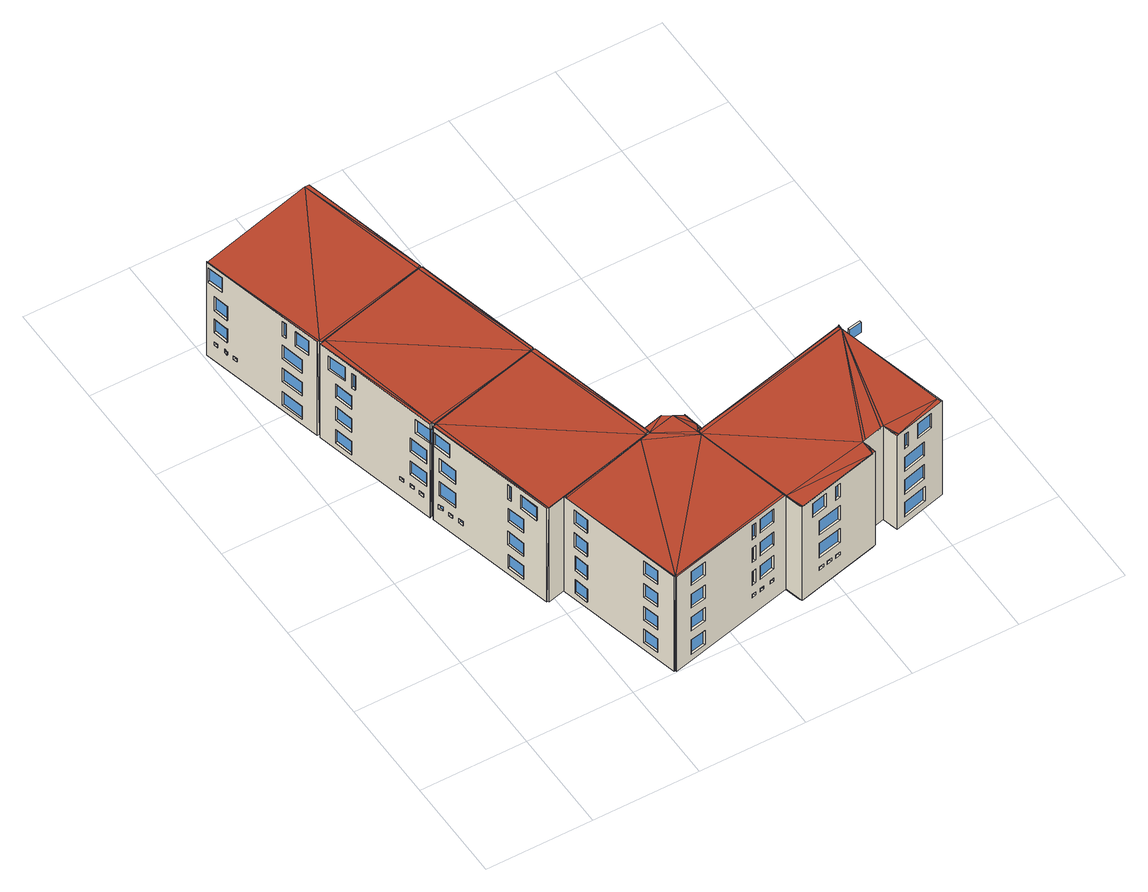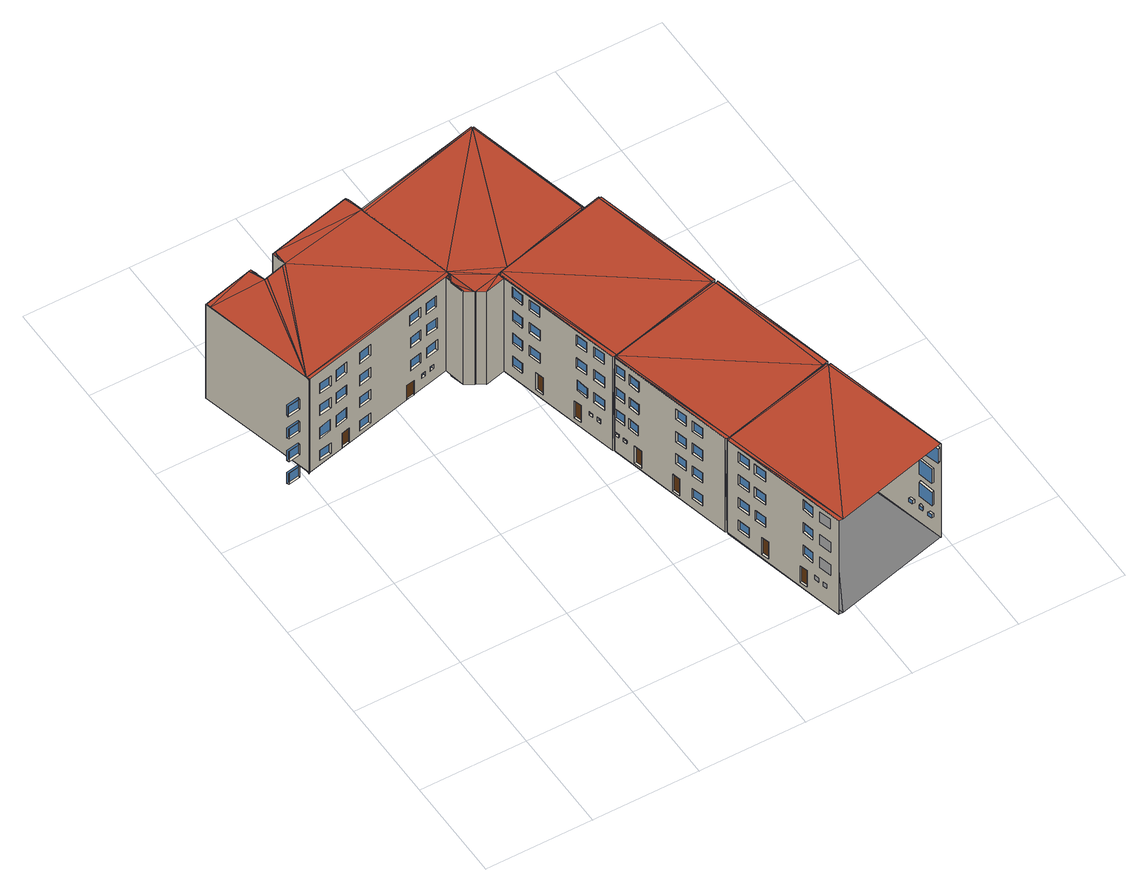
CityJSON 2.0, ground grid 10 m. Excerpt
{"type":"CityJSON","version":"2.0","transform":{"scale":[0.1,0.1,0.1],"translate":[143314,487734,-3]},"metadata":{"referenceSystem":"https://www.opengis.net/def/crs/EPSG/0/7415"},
"CityObjects":{
"building1":{"type":"Building","geometry":[{"type":"MultiSurface","lod":"2.2","boundaries":[[[0,1,2]],[[3,0,2]],[[4,5,6,7]],[[8,9,0]],[[8,0,3]],[[10,11,5,4]],[[7,6,12,13]],[[14,15,16,17]],[[18,19,20,21]],[[22,23,24,25]],[[13,12,11,10]],[[26,27,15,14]],[[17,16,28,29]],[[30,31,19,18]],[[21,20,32,33]],[[25,24,34,35]],[[36,37,23,22]],[[38,3,2]],[[39,1,0]],[[11,12,6,5]],[[40,41,42,43]],[[44,45,41,40]],[[43,42,46,47]],[[29,28,27,26]],[[33,32,31,30]],[[35,34,37,36]],[[47,46,45,44]],[[39,38,2,1],[48,49,50,51],[52,53,54,55],[56,57,58,59],[26,29,17,14],[36,35,25,22],[30,33,21,18],[10,13,7,4],[60,61,62,63],[64,65,66,67],[68,69,70,71],[44,47,43,40]],[[27,28,16,15]],[[31,32,20,19]],[[37,34,24,23]],[[45,46,42,41]],[[71,72,73,70]],[[68,74,72,71]],[[70,73,75,69]],[[76,3,38]],[[0,77,39]],[[69,75,74,68]],[[55,78,79,54]],[[59,80,81,58]],[[67,82,83,66]],[[64,84,82,67]],[[66,83,85,65]],[[51,86,87,50]],[[65,85,84,64]],[[54,79,88,53]],[[52,89,78,55]],[[56,90,80,59]],[[58,81,91,57]],[[74,75,73,72]],[[63,92,93,62]],[[48,94,86,51]],[[50,87,95,49]],[[60,96,92,63]],[[62,93,97,61]],[[98,99,100]],[[53,88,89,52]],[[57,91,90,56]],[[61,97,96,60]],[[101,102,103,104]],[[84,85,83,82]],[[49,95,94,48]],[[38,39,77]],[[105,106,107,108]],[[109,110,111,112]],[[89,88,79,78]],[[90,91,81,80]],[[113,114,102,101]],[[104,103,115,116]],[[117,118,119,120]],[[121,98,100]],[[122,123,118,117]],[[120,119,124,125]],[[94,95,87,86]],[[125,124,123,122]],[[96,97,93,92]],[[126,127,106,105]],[[108,107,128,129]],[[130,131,110,109]],[[112,111,132,133]],[[116,115,114,113]],[[134,135,136,137]],[[138,139,135,134]],[[137,136,140,141]],[[38,77,76]],[[129,128,127,126]],[[141,140,139,138]],[[133,132,131,130]],[[142,98,121]],[[114,115,103,102]],[[143,142,121]],[[123,124,119,118]],[[144,145,146,147]],[[148,149,145,144]],[[147,146,150,151]],[[127,128,107,106]],[[131,132,111,110]],[[151,150,149,148]],[[152,121,100]],[[153,99,98]],[[139,140,136,135]],[[153,152,100,99],[154,155,156,157],[158,159,160,161],[162,163,164,165],[166,167,168,169],[126,129,108,105],[130,133,112,109],[113,116,104,101],[170,171,172,173],[148,151,147,144],[138,141,137,134],[122,125,120,117]],[[76,77,174]],[[76,174,175]],[[149,150,146,145]],[[176,177,178]],[[179,176,178]],[[173,180,181,172]],[[170,182,180,173]],[[172,181,183,171]],[[165,184,185,164]],[[161,186,187,160]],[[169,188,189,168]],[[171,183,182,170]],[[190,176,179]],[[157,191,192,156]],[[162,193,184,165]],[[164,185,194,163]],[[158,195,186,161]],[[160,187,196,159]],[[166,197,188,169]],[[168,189,198,167]],[[190,199,176]],[[182,183,181,180]],[[154,200,191,157]],[[156,192,201,155]],[[163,194,193,162]],[[159,196,195,158]],[[167,198,197,166]],[[202,203,204,205]],[[206,207,208,209]],[[210,211,212,213]],[[214,215,216,217]],[[218,121,152]],[[98,219,153]],[[155,201,200,154]],[[220,221,222]],[[193,194,185,184]],[[195,196,187,186]],[[197,198,189,188]],[[223,224,203,202]],[[205,204,225,226]],[[227,228,207,206]],[[209,208,229,230]],[[231,232,211,210]],[[213,212,233,234]],[[235,236,215,214]],[[217,216,237,238]],[[239,179,178]],[[240,177,176]],[[200,201,192,191]],[[226,225,224,223]],[[230,229,228,227]],[[234,233,232,231]],[[238,237,236,235]],[[220,241,221]],[[242,243,244,245]],[[246,247,178,177],[248,249,250,251],[252,253,254,255],[256,257,258,259],[260,261,262,263],[231,234,213,210],[235,238,217,214],[223,226,205,202],[227,230,209,206]],[[224,225,204,203]],[[228,229,208,207]],[[232,233,212,211]],[[236,237,216,215]],[[264,265,266,267]],[[268,269,270,271]],[[272,273,274,275]],[[276,277,243,242]],[[245,244,278,279]],[[280,241,220]],[[281,280,220]],[[279,278,277,276]],[[267,266,282,283]],[[284,285,265,264]],[[286,287,269,268]],[[271,270,288,289]],[[290,291,273,272]],[[275,274,292,293]],[[153,152,218,219]],[[220,222,294]],[[221,241,295]],[[296,297,298,299]],[[277,278,244,243]],[[300,301,297,296]],[[299,298,302,303]],[[283,282,285,284]],[[289,288,287,286]],[[293,292,291,290]],[[303,302,301,300]],[[304,305,222,221],[306,307,308,309],[310,311,312,313],[314,315,316,317],[276,279,245,242],[318,319,320,321],[322,323,324,325],[326,327,328,329],[286,289,271,268],[290,293,275,272],[284,283,267,264],[300,303,299,296]],[[285,282,266,265]],[[287,288,270,269]],[[291,292,274,273]],[[301,302,298,297]],[[259,330,331,258]],[[263,332,333,262]],[[255,334,335,254]],[[251,336,337,250]],[[256,338,330,259]],[[258,331,339,257]],[[260,340,332,263]],[[262,333,341,261]],[[252,342,334,255]],[[254,335,343,253]],[[248,344,336,251]],[[250,337,345,249]],[[218,219,346]],[[257,339,338,256]],[[261,341,340,260]],[[253,343,342,252]],[[249,345,344,248]],[[219,347,346]],[[329,348,349,328]],[[338,339,331,330]],[[340,341,333,332]],[[342,343,335,334]],[[344,345,337,336]],[[326,350,348,329]],[[328,349,351,327]],[[327,351,350,326]],[[247,352,239]],[[353,240,354]],[[325,355,356,324]],[[313,357,358,312]],[[317,359,360,316]],[[322,361,355,325]],[[324,356,362,323]],[[323,362,361,322]],[[309,363,364,308]],[[310,365,357,313]],[[312,358,366,311]],[[314,367,359,317]],[[316,360,368,315]],[[350,351,349,348]],[[321,369,370,320]],[[318,371,369,321]],[[320,370,372,319]],[[306,373,363,309]],[[308,364,374,307]],[[319,372,371,318]],[[311,366,365,310]],[[315,368,367,314]],[[361,362,356,355]],[[365,366,358,357]],[[367,368,360,359]],[[371,372,370,369]],[[373,374,364,363]],[[375,376,377,378]],[[379,380,381,382]],[[383,384,385,386]],[[387,388,389,390]],[[378,377,391,392]],[[382,381,393,394]],[[395,396,376,375]],[[397,398,380,379]],[[377,376,396,391]],[[381,380,398,393]],[[386,385,399,400]],[[401,402,384,383]],[[390,389,403,404]],[[405,406,388,387]],[[385,384,402,399]],[[389,388,406,403]],[[3,407,8]],[[9,408,0]],[[0,408,77]],[[76,407,3]],[[392,391,396,395]],[[394,393,398,397]],[[400,399,402,401]],[[404,403,406,405]],[[179,239,409]],[[240,176,410]],[[121,411,143]],[[142,412,98]],[[413,76,175]],[[77,414,174]],[[239,352,409]],[[354,240,410]],[[218,411,121]],[[98,412,219]],[[415,281,220]],[[416,241,280]],[[417,190,179]],[[199,418,176]],[[346,415,218]],[[347,219,416]],[[419,220,294]],[[241,420,295]],[[9,8,421,422]],[[142,143,423,424]],[[174,175,423,424]],[[353,247,421,422]],[[280,281,425,426]],[[347,346,425,426]],[[199,190,417,427],[386,383,401,400],[390,387,405,404],[378,375,395,392],[382,379,397,394],[428,429,430,431],[432,433,434,435],[436,437,438,439],[440,441,442,443],[444,445,446,447],[448,449,450,451],[452,453,454,455],[456,457,458,459],[460,461,462,463]],[[413,407,76]],[[77,408,414]],[[464,179,409]],[[176,465,410]],[[218,415,411]],[[219,412,416]],[[415,220,419]],[[241,416,420]],[[179,466,417]],[[176,418,467]],[[464,466,179]],[[176,467,465]],[[445,468,469,444]],[[449,470,471,448]],[[453,472,473,452]],[[441,474,475,440]],[[452,473,476,455]],[[454,477,472,453]],[[473,472,477,476]],[[444,469,478,447]],[[446,479,468,445]],[[448,471,480,451]],[[450,481,470,449]],[[469,468,479,478]],[[471,470,481,480]],[[440,475,482,443]],[[442,483,474,441]],[[475,474,483,482]],[[455,476,477,454]],[[447,478,479,446]],[[451,480,481,450]],[[443,482,483,442]],[[437,484,485,436]],[[457,486,487,456]],[[433,488,489,432]],[[429,490,491,428]],[[458,492,486,457]],[[456,487,493,459]],[[487,486,492,493]],[[459,493,492,458]],[[494,495,496,497]],[[407,498,421]],[[408,422,499]],[[500,501,502,503]],[[504,505,506,507]],[[508,509,510,511]],[[436,485,512,439]],[[438,513,484,437]],[[485,484,513,512]],[[432,489,514,435]],[[434,515,488,433]],[[489,488,515,514]],[[428,491,516,431]],[[430,517,490,429]],[[491,490,517,516]],[[518,494,495,519]],[[520,500,501,521]],[[522,504,505,523]],[[524,508,509,525]],[[526,497,494,518]],[[519,495,496,527]],[[521,501,502,528]],[[523,505,506,529]],[[525,509,510,530]],[[531,503,500,520]],[[532,507,504,522]],[[533,511,508,524]],[[534,535,536,537]],[[538,539,540,541]],[[542,543,544,545]],[[413,498,407]],[[408,499,414]],[[546,547,421,548]],[[549,550,551,552]],[[527,496,497,526]],[[528,502,503,531]],[[529,506,507,532]],[[530,510,511,533]],[[553,534,535,554]],[[555,538,539,556]],[[557,542,543,558]],[[554,535,536,559]],[[560,537,534,553]],[[561,541,538,555]],[[556,539,540,562]],[[563,545,542,557]],[[558,543,544,564]],[[565,549,550,566]],[[567,552,549,565]],[[566,550,551,568]],[[559,536,537,560]],[[562,540,541,561]],[[564,544,545,563]],[[568,551,552,567]],[[569,570,571,572]],[[461,573,574,460]],[[575,576,577,578]],[[579,580,581,582]],[[583,584,585,586]],[[422,421,587,588],[518,519,527,526],[553,554,559,560],[520,521,528,531],[555,556,562,561],[522,523,529,532],[557,558,564,563],[524,525,530,533],[589,590,591,592],[593,594,595,596],[597,598,599,600],[601,602,603,604],[605,606,607,608],[609,610,611,612],[613,614,615,616],[617,618,619,620],[565,566,568,567],[621,622,623,624]],[[587,498,413]],[[414,499,588]],[[621,569,570,622]],[[625,626,627,628]],[[605,575,576,606]],[[597,579,580,598]],[[589,583,584,590]],[[624,572,569,621]],[[622,570,571,623]],[[623,571,572,624]],[[608,578,575,605]],[[606,576,577,607]],[[600,582,579,597]],[[598,580,581,599]],[[629,630,631,632]],[[590,584,585,591]],[[592,586,583,589]],[[633,634,635,636]],[[637,638,639,640]],[[641,642,643,644]],[[607,577,578,608]],[[599,581,582,600]],[[591,585,586,592]],[[645,646,647,648]],[[613,625,626,614]],[[616,628,625,613]],[[614,626,627,615]],[[649,650,651,652]],[[653,654,655,656]],[[657,658,659,660]],[[615,627,628,616]],[[601,629,630,602]],[[593,633,634,594]],[[609,637,638,610]],[[661,662,663,664]],[[617,641,642,618]],[[602,630,631,603]],[[604,632,629,601]],[[594,634,635,595]],[[610,638,639,611]],[[596,636,633,593]],[[612,640,637,609]],[[618,642,643,619]],[[620,644,641,617]],[[460,574,665,463]],[[462,666,573,461]],[[421,464,409]],[[465,548,410]],[[574,573,666,665]],[[619,643,644,620]],[[667,649,650,668]],[[669,653,654,670]],[[671,657,658,672]],[[673,645,646,674]],[[603,631,632,604]],[[595,635,636,596]],[[611,639,640,612]],[[675,648,645,673]],[[674,646,647,676]],[[588,424,414]],[[587,413,423]],[[677,678,679,680]],[[681,682,683,684]],[[685,686,687,688]],[[676,647,648,675]],[[689,652,649,667]],[[668,650,651,690]],[[691,656,653,669]],[[670,654,655,692]],[[693,660,657,671]],[[672,658,659,694]],[[411,695,423]],[[412,424,696]],[[697,698,699,700]],[[701,661,662,702]],[[690,651,652,689]],[[692,655,656,691]],[[694,659,660,693]],[[703,664,661,701]],[[702,662,663,704]],[[704,663,664,703]],[[705,677,678,706]],[[707,681,682,708]],[[709,685,686,710]],[[706,678,679,711]],[[712,680,677,705]],[[713,684,681,707]],[[708,682,683,714]],[[715,688,685,709]],[[710,686,687,716]],[[423,424,587]],[[717,697,698,718]],[[424,588,587]],[[719,700,697,717]],[[718,698,699,720]],[[411,415,695]],[[412,696,416]],[[711,679,680,712]],[[714,683,684,713]],[[716,687,688,715]],[[439,512,513,438]],[[720,699,700,719]],[[721,421,547]],[[546,548,722]],[[435,514,515,434]],[[431,516,517,430]],[[463,665,666,462]],[[723,724,725,726]],[[727,728,729,730]],[[731,732,733,734]],[[735,736,737,738]],[[739,723,724,740]],[[741,727,728,742]],[[743,731,732,744]],[[745,735,736,746]],[[747,726,723,739]],[[740,724,725,748]],[[748,725,726,747]],[[742,728,729,749]],[[744,732,733,750]],[[751,730,727,741]],[[752,734,731,743]],[[753,738,735,745]],[[746,736,737,754]],[[755,756,757,758]],[[759,760,761,762]],[[763,764,765,766]],[[767,768,769,770]],[[424,423,771,772],[667,668,690,689],[707,708,714,713],[669,670,692,691],[709,710,716,715],[671,672,694,693],[705,706,711,712],[773,774,775,776],[777,778,779,780],[745,746,754,753],[741,742,749,751],[781,782,783,784],[743,744,750,752],[785,786,787,788],[673,674,676,675],[701,702,704,703],[717,718,720,719],[739,740,748,747]],[[749,729,730,751]],[[750,733,734,752]],[[754,737,738,753]],[[695,415,771]],[[416,696,772]],[[773,755,756,774]],[[777,759,760,778]],[[785,763,764,786]],[[781,767,768,782]],[[774,756,757,775]],[[778,760,761,779]],[[786,764,765,787]],[[776,758,755,773]],[[780,762,759,777]],[[788,766,763,785]],[[784,770,767,781]],[[782,768,769,783]],[[546,547,721,722]],[[775,757,758,776]],[[779,761,762,780]],[[787,765,766,788]],[[783,769,770,784]],[[789,790,791,792]],[[793,794,795,796]],[[797,798,799,800]],[[801,802,803,804]],[[425,415,805]],[[426,806,416]],[[772,426,416]],[[771,415,425]],[[807,789,790,808]],[[809,793,794,810]],[[811,797,798,812]],[[813,801,802,814]],[[815,792,789,807]],[[808,790,791,816]],[[817,796,793,809]],[[810,794,795,818]],[[819,800,797,811]],[[812,798,799,820]],[[821,804,801,813]],[[814,802,803,822]],[[823,824,825,826]],[[827,828,829,830]],[[831,832,833,834]],[[425,426,772]],[[805,415,419]],[[420,416,806]],[[816,791,792,815]],[[818,795,796,817]],[[820,799,800,819]],[[822,803,804,821]],[[425,772,771]],[[835,836,837,838]],[[839,823,824,840]],[[841,827,828,842]],[[843,831,832,844]],[[845,826,823,839]],[[840,824,825,846]],[[847,830,827,841]],[[842,828,829,848]],[[849,834,831,843]],[[844,832,833,850]],[[851,835,836,852]],[[853,838,835,851]],[[852,836,837,854]],[[846,825,826,845]],[[848,829,830,847]],[[850,833,834,849]],[[854,837,838,853]],[[421,721,855]],[[722,548,856]],[[857,858,859,860]],[[861,862,863,864]],[[865,866,867,868]],[[869,870,871,872]],[[426,425,873,874],[809,810,818,817],[839,840,846,845],[811,812,820,819],[841,842,848,847],[807,808,816,815],[843,844,850,849],[813,814,822,821],[875,876,877,878],[879,880,881,882],[883,884,885,886],[887,888,889,890],[891,892,893,894],[895,896,897,898],[899,900,901,902],[903,904,905,906],[851,852,854,853],[907,908,909,910]],[[907,857,858,908]],[[873,805,419]],[[806,874,420]],[[883,861,862,884]],[[891,865,866,892]],[[875,869,870,876]],[[910,860,857,907]],[[908,858,859,909]],[[909,859,860,910]],[[886,864,861,883]],[[884,862,863,885]],[[894,868,865,891]],[[892,866,867,893]],[[878,872,869,875]],[[876,870,871,877]],[[421,911,464]],[[912,548,465]],[[421,855,913]],[[856,548,914]],[[421,913,911]],[[914,548,912]],[[915,916,917]],[[918,919,920]],[[417,915,917]],[[918,418,919]],[[722,721,855,856]],[[912,911,916,920]],[[912,911,417,418]],[[855,856,913]],[[921,911,922]],[[923,912,924]],[[856,914,913]],[[925,926,911]],[[927,928,912]],[[911,913,929]],[[930,914,912]],[[912,911,931,932]],[[925,911,929]],[[928,930,912]],[[932,928,927]],[[926,925,931]],[[914,913,933,934]],[[929,913,933]],[[930,934,914]],[[935,933,931,932]],[[936,937,938,939]],[[940,941,942,943]],[[944,945,946,947]],[[939,938,948,949]],[[950,951,937,936]],[[938,937,951,948]],[[952,953,954,955]],[[956,957,958,959]],[[960,961,962,963]],[[964,965,966,967]],[[947,946,968,969]],[[970,971,945,944]],[[946,945,971,968]],[[969,968,971,970]],[[972,973,974,975]],[[976,977,957,958]],[[959,958,976,978]],[[979,977,957,956]],[[980,981,973,974]],[[975,974,980,982]],[[983,981,973,972]],[[984,985,961,962]],[[963,962,984,986]],[[987,985,961,960]],[[988,915,417]],[[989,418,918]],[[990,991,965,966]],[[967,966,990,992]],[[993,991,965,964]],[[949,948,951,950]],[[982,980,981,983]],[[994,995,996,997]],[[998,417,921]],[[924,418,999]],[[997,996,1000,1001]],[[1002,1003,995,994]],[[996,995,1003,1000]],[[943,942,1004,1005]],[[1006,1007,941,940]],[[942,941,1007,1004]],[[955,954,1008,1009]],[[1010,1011,953,952]],[[954,953,1011,1008]],[[978,976,977,979]],[[986,984,985,987]],[[1001,1000,1003,1002]],[[992,990,991,993]],[[1012,1013,1014,1015]],[[1016,1017,1013,1014]],[[1015,1014,1016,1018]],[[1019,1017,1013,1012]],[[1018,1016,1017,1019]],[[1020,1021,1022,1023]],[[1024,1025,1026,1027]],[[1028,1029,1030,1031]],[[1032,1033,1034,1035]],[[1036,1037,1038,1039]],[[1023,1022,1040,1041]],[[1042,1043,1021,1020]],[[1022,1021,1043,1040]],[[1027,1026,1044,1045]],[[1046,1047,1025,1024]],[[1026,1025,1047,1044]],[[920,916,1048,1049],[939,936,950,949],[1027,1024,1046,1045],[943,940,1006,1005],[955,952,1010,1009],[947,944,970,969],[997,994,1002,1001],[1023,1020,1042,1041]],[[1041,1040,1043,1042]],[[1005,1004,1007,1006]],[[1009,1008,1011,1010]],[[1045,1044,1047,1046]],[[1050,1051,1029,1030]],[[1052,1053,1033,1034]],[[1031,1030,1050,1054]],[[1055,1051,1029,1028]],[[1035,1034,1052,1056]],[[1057,1053,1033,1032]],[[1058,1059,1037,1038]],[[1039,1038,1058,1060]],[[1061,1059,1037,1036]],[[1062,1063,1064,1065]],[[1066,1067,1063,1064]],[[1065,1064,1066,1068]],[[1069,1067,1063,1062]],[[1054,1050,1051,1055]],[[1056,1052,1053,1057]],[[1060,1058,1059,1061]],[[1068,1066,1067,1069]],[[998,988,417]],[[989,999,418]],[[1070,921,922]],[[1071,923,924]],[[1048,988,1072]],[[1049,1073,989]],[[1074,1072,988]],[[1073,1075,989]],[[1074,988,998]],[[989,1075,999]],[[999,998,1048,1049]],[[1070,998,921]],[[1071,924,999]],[[1076,1077,911,912],[1078,1079,1080,1081],[1082,1083,1084,1085],[1086,1087,1088,1089],[1090,1091,1092,1093],[1094,1095,1096,1097],[1098,1099,1100,1101],[1102,1103,1104,1105],[1106,1107,1108,1109],[1110,1111,1112,1113],[1114,1115,1116,1117],[1118,1119,1120,1121],[1060,1061,1036,1039],[992,993,964,967],[1054,1055,1028,1031],[986,987,960,963],[978,979,956,959],[1056,1057,1032,1035],[1018,1019,1012,1015],[982,983,972,975],[1068,1069,1062,1065],[1122,1123,1124,1125]],[[1112,1126,1127,1113]],[[1116,1128,1129,1117]],[[1108,1130,1131,1109]],[[1120,1132,1133,1121]],[[999,998,1134,1135]],[[1136,1137,1126,1127]],[[1138,1139,1128,1129]],[[1113,1127,1136,1110]],[[1111,1137,1126,1112]],[[1117,1129,1138,1114]],[[1115,1139,1128,1116]],[[1140,1141,1130,1131]],[[1142,1143,1132,1133]],[[1109,1131,1140,1106]],[[1107,1141,1130,1108]],[[1121,1133,1142,1118]],[[1119,1143,1132,1120]],[[1110,1136,1137,1111]],[[1114,1138,1139,1115]],[[1135,1134,1144,1145]],[[1106,1140,1141,1107]],[[1118,1142,1143,1119]],[[1146,1145,1147]],[[1148,1149,1144]],[[1148,1150,1149]],[[1146,1147,1151]],[[1150,1134,1149]],[[1151,1147,1135]],[[1070,922,1152]],[[1071,1153,923]],[[1070,1154,998]],[[999,1155,1071]],[[1156,1157,1158,1159]],[[1160,1161,1162,1163]],[[1164,1165,1166,1167]],[[1168,1169,1170,1171]],[[1167,1166,1172,1173]],[[1174,1175,1165,1164]],[[1166,1165,1175,1172]],[[1070,1176,1154]],[[1071,1155,1177]],[[1124,1178,1179,1125]],[[1173,1172,1175,1174]],[[1100,1180,1181,1101]],[[1104,1182,1183,1105]],[[1084,1184,1185,1085]],[[1186,1187,1178,1179]],[[1125,1179,1186,1122]],[[1123,1187,1178,1124]],[[1134,1188,1149]],[[1147,1189,1135]],[[1070,1134,1176]],[[1135,1071,1177]],[[1122,1186,1187,1123]],[[1190,1191,1157,1156]],[[1192,1193,1161,1160]],[[1159,1158,1194,1195]],[[1163,1162,1196,1197]],[[1158,1157,1191,1194]],[[1162,1161,1193,1196]],[[1198,1199,1169,1168]],[[1171,1170,1200,1201]],[[1170,1169,1199,1200]],[[1202,1203,1180,1181]],[[1204,1205,1182,1183]],[[1101,1181,1202,1098]],[[1099,1203,1180,1100]],[[1105,1183,1204,1102]],[[1103,1205,1182,1104]],[[1206,1207,1184,1185]],[[1085,1185,1206,1082]],[[1083,1207,1184,1084]],[[1208,1209,1210,1211]],[[1145,1144,1212,1213],[1167,1164,1174,1173],[1211,1208,1214,1215],[1159,1156,1190,1195],[1163,1160,1192,1197],[1171,1168,1198,1201]],[[1098,1202,1203,1099]],[[1102,1204,1205,1103]],[[1082,1206,1207,1083]],[[1195,1194,1191,1190]],[[1197,1196,1193,1192]],[[1201,1200,1199,1198]],[[1214,1216,1209,1208]],[[1211,1210,1217,1215]],[[1210,1209,1216,1217]],[[1092,1218,1219,1093]],[[1088,1220,1221,1089]],[[1096,1222,1223,1097]],[[1080,1224,1225,1081]],[[1188,1226,1149]],[[1147,1227,1189]],[[1070,1188,1134]],[[1189,1071,1135]],[[1228,1229,1218,1219]],[[1093,1219,1228,1090]],[[1091,1229,1218,1092]],[[1215,1217,1216,1214]],[[1230,1231,1220,1221]],[[1232,1233,1222,1223]],[[1089,1221,1230,1086]],[[1087,1231,1220,1088]],[[1097,1223,1232,1094]],[[1095,1233,1222,1096]],[[1234,1235,1224,1225]],[[1081,1225,1234,1078]],[[1079,1235,1224,1080]],[[1090,1228,1229,1091]],[[1086,1230,1231,1087]],[[1094,1232,1233,1095]],[[1078,1234,1235,1079]],[[1188,1212,1226]],[[1076,1077,1212,1213]],[[1152,1077,1070]],[[1071,1076,1153]],[[1236,1077,1237]],[[1076,1238,1239]],[[1077,1076,1239]],[[1077,1239,1237]],[[1240,1241,1242,1243]],[[1244,1245,1246,1247]],[[1248,1249,1250,1251]],[[1252,1253,1254,1255]],[[1256,1257,1241,1242]],[[1258,1259,1245,1246]],[[1260,1261,1249,1250]],[[1243,1242,1256,1262]],[[1247,1246,1258,1263]],[[1251,1250,1260,1264]],[[1265,1257,1241,1240]],[[1266,1259,1245,1244]],[[1267,1261,1249,1248]],[[1268,1269,1253,1254]],[[1255,1254,1268,1270]],[[1271,1269,1253,1252]],[[1262,1256,1257,1265]],[[1263,1258,1259,1266]],[[1264,1260,1261,1267]],[[1270,1268,1269,1271]]],"semantics":{"surfaces":[{"type":"WallSurface","on_footprint_edge":true},{"type":"GroundSurface"},{"type":"RoofSurface"},{"type":"Window"},{"type":"Door"}],"values":[0,0,0,0,0,0,0,0,0,0,0,0,0,0,0,0,0,1,2,3,0,0,0,0,0,0,0,0,3,3,3,3,0,0,0,1,2,0,0,0,0,0,0,0,0,0,0,0,0,3,0,0,0,0,0,0,0,0,0,0,3,0,0,0,0,3,3,0,0,0,0,0,0,3,0,3,0,0,0,0,0,0,0,0,0,0,0,0,0,3,0,3,0,0,0,3,3,0,1,2,3,0,0,0,3,0,0,0,0,0,0,0,0,0,0,0,0,0,0,0,0,0,0,3,0,0,0,0,0,0,0,0,0,1,2,0,0,3,3,3,0,0,0,0,0,0,0,0,1,2,3,0,0,0,0,0,0,0,3,3,3,3,0,0,0,0,0,0,0,0,0,0,0,0,0,0,0,1,2,0,3,0,0,0,0,0,0,0,3,3,3,3,0,0,0,0,0,0,0,0,0,0,0,0,0,0,0,0,0,0,0,3,3,3,3,0,0,0,1,2,0,0,0,0,0,0,0,0,0,0,0,3,0,0,0,0,0,0,0,0,3,3,3,3,3,0,0,0,0,0,0,0,0,3,3,0,0,0,0,3,3,1,2,2,1,0,0,0,0,1,2,1,2,1,2,1,2,1,2,1,2,1,2,1,2,1,2,0,0,0,0,0,0,0,1,2,1,2,1,2,1,2,1,2,1,2,0,0,0,0,0,0,3,0,0,0,0,3,3,0,0,3,0,0,0,0,0,0,0,0,0,0,3,0,3,1,2,3,3,3,0,0,3,0,0,3,0,0,3,0,0,0,0,0,0,0,0,0,0,0,0,3,3,3,1,2,0,4,0,0,0,0,0,0,0,0,0,0,0,0,0,0,0,0,0,0,0,0,4,0,3,3,3,0,1,2,0,3,0,0,0,0,0,0,0,0,0,0,3,0,0,3,3,3,0,0,0,3,0,0,0,3,3,3,0,0,0,0,3,0,0,0,0,0,0,0,0,0,0,0,1,2,3,0,0,0,0,0,0,0,0,0,0,2,1,3,3,3,0,0,0,0,0,0,0,1,2,4,0,0,0,0,0,0,0,0,0,0,0,0,0,0,0,0,0,0,0,0,0,1,2,0,0,0,0,0,1,2,0,0,0,4,3,3,3,0,0,0,0,0,0,0,0,0,0,0,0,0,3,3,3,3,0,0,0,0,1,2,0,0,0,0,0,0,0,0,0,0,0,0,0,0,0,0,0,3,3,3,3,1,2,2,1,0,0,0,0,0,0,0,0,0,0,0,0,3,3,3,0,1,2,0,0,0,0,0,4,0,0,0,0,0,0,0,0,0,0,0,0,0,0,0,0,1,2,4,3,3,3,0,0,1,2,0,0,0,0,0,0,0,0,0,0,0,0,1,2,1,2,1,2,1,2,1,2,0,0,0,0,1,2,0,1,2,1,2,0,1,2,2,1,0,1,2,0,0,0,0,0,0,3,0,0,0,0,0,0,3,0,0,3,0,0,3,0,0,3,0,0,1,2,3,0,0,0,0,0,1,2,0,0,3,0,0,3,0,0,3,0,0,0,0,0,3,0,0,0,0,0,0,0,0,0,0,3,0,0,3,0,0,0,0,0,3,3,0,0,0,0,3,0,0,0,4,0,0,0,0,0,0,1,2,1,2,1,2,1,2,1,2,0,1,2,0,0,0,0,0,0,3,3,0,0,0,0,3,3,0,0,0,0,0,0,0,0,0,2,1,1,2,1,2,1,2,1,2,0,0,0,0,0,0,3,1,2,0,0,0,0,0,4,0,0,1,2,1,2,0,0,0,0,0,3,3,0,0,3,3,3,0,0,0,0,3,0,0,0,0,0,0,0,0,0,0,0,0,3,0,0,0,0,1,2,1,2,3,0,0,0,3,3,0,0,0,0,3,0,0,0,0,0,0,1,0,1,2,1,2,0,0,0,0,0,0,3,3,3,0,0,0,0,0,0,3,0,0,0,0,0,0]}}]}
},
"vertices":[
[95,119,116],[93,119,116],[93,119,5],[95,119,5],[90,129,110],[92,130,110],[92,130,94],[90,129,94],[95,118,5],[95,118,116],[86,147,110],[88,148,110],[88,148,94],[86,147,94],[87,144,28],[89,144,28],[89,144,12],[87,144,12],[87,144,83],[89,144,83],[89,144,67],[87,144,67],[87,144,55],[89,144,55],[89,144,39],[87,144,39],[83,161,28],[85,162,28],[85,162,12],[83,161,12],[83,161,83],[85,162,83],[85,162,67],[83,161,67],[85,162,39],[83,162,39],[83,162,55],[85,162,55],[63,242,5],[63,242,116],[84,158,110],[86,158,110],[86,158,93],[84,158,93],[83,162,110],[85,162,110],[85,162,93],[83,162,93],[63,242,109],[63,242,93],[67,224,93],[67,224,109],[65,236,82],[65,236,66],[69,218,66],[69,218,82],[65,236,55],[65,236,38],[69,218,38],[69,218,55],[64,236,28],[64,236,23],[66,232,23],[66,232,28],[67,225,27],[67,225,23],[68,221,23],[68,221,27],[70,215,28],[70,215,23],[71,210,23],[71,210,28],[73,211,28],[73,211,23],[72,215,28],[72,215,23],[66,243,5],[66,243,116],[71,218,82],[71,218,66],[71,218,55],[71,218,38],[70,221,27],[70,221,23],[69,225,27],[69,225,23],[69,225,109],[69,225,93],[67,236,66],[67,236,82],[66,236,55],[66,236,38],[67,232,28],[67,232,23],[65,242,109],[65,242,93],[66,236,28],[66,236,23],[64,246,116],[62,245,116],[62,245,5],[63,243,109],[64,243,109],[64,243,93],[63,243,93],[61,249,55],[63,250,55],[63,250,39],[61,249,39],[61,249,82],[63,250,82],[63,250,66],[61,249,66],[58,261,109],[60,261,109],[60,261,93],[58,261,93],[60,252,28],[62,253,28],[62,253,24],[60,252,24],[64,246,5],[59,257,28],[61,257,28],[61,257,24],[59,257,24],[57,267,55],[59,268,55],[59,268,39],[57,267,39],[57,267,82],[59,268,82],[59,268,66],[57,267,66],[58,263,28],[60,263,28],[60,263,24],[58,263,24],[57,267,28],[59,268,28],[59,268,24],[57,267,24],[65,244,116],[65,244,5],[55,274,28],[57,274,28],[57,274,24],[55,274,24],[54,278,28],[56,278,28],[56,278,24],[54,278,24],[33,365,5],[33,365,116],[35,356,109],[35,356,93],[40,338,93],[40,338,109],[37,348,82],[37,348,66],[41,330,66],[41,330,82],[37,348,55],[37,348,39],[41,330,39],[41,330,55],[37,348,28],[37,348,12],[41,330,12],[41,330,28],[41,330,109],[41,330,92],[42,326,92],[42,326,109],[66,244,116],[66,244,5],[141,2,117],[140,2,117],[140,2,5],[141,2,5],[44,327,109],[44,327,92],[43,331,109],[43,331,92],[43,331,55],[43,331,39],[43,331,82],[43,331,66],[43,331,28],[43,331,12],[142,1,5],[41,339,109],[41,339,93],[39,348,55],[39,348,39],[39,349,82],[39,349,66],[39,349,28],[39,349,12],[142,1,117],[37,356,109],[37,356,93],[136,20,56],[138,20,56],[138,20,40],[136,20,40],[136,20,29],[138,20,29],[138,20,13],[136,20,13],[136,20,110],[138,20,110],[138,20,94],[136,20,94],[136,20,83],[138,20,83],[138,20,67],[136,20,67],[38,366,5],[38,366,116],[34,368,5],[32,368,116],[32,368,5],[132,35,56],[134,35,56],[134,35,40],[132,35,40],[132,35,29],[134,35,29],[134,35,13],[132,35,13],[132,35,110],[134,35,110],[134,35,94],[132,35,94],[132,35,83],[134,35,83],[134,35,67],[132,35,67],[112,120,5],[112,120,116],[34,368,116],[30,377,110],[32,377,110],[32,377,93],[30,377,93],[111,122,117],[111,122,5],[114,111,110],[114,111,94],[117,96,94],[117,96,110],[114,111,83],[114,111,66],[117,96,66],[117,96,83],[114,110,56],[114,110,39],[117,96,39],[117,96,56],[114,110,28],[114,110,12],[117,96,12],[117,96,28],[28,384,82],[30,384,82],[30,384,66],[28,384,66],[28,384,27],[30,384,27],[30,384,11],[28,384,11],[28,384,55],[30,384,55],[30,384,39],[28,384,39],[26,391,110],[28,392,110],[28,392,93],[26,391,93],[35,366,116],[35,366,5],[25,406,66],[23,406,66],[23,406,82],[25,406,82],[23,406,27],[25,406,27],[25,406,11],[23,406,11],[23,406,55],[25,406,55],[25,406,39],[23,406,39],[3,487,5],[3,487,116],[24,402,110],[26,402,110],[26,402,93],[24,402,93],[23,406,110],[25,406,110],[25,406,93],[23,406,93],[3,488,116],[3,488,5],[3,486,110],[3,486,93],[7,471,93],[7,471,110],[5,480,81],[5,480,64],[8,465,64],[8,465,81],[5,480,54],[5,480,38],[8,465,38],[8,465,54],[5,480,27],[5,480,23],[6,476,23],[6,476,27],[8,469,27],[8,469,23],[8,465,23],[8,465,27],[10,459,27],[10,459,23],[11,455,23],[11,455,27],[119,96,56],[119,96,39],[119,96,28],[119,96,12],[119,96,83],[119,96,66],[119,96,110],[119,96,94],[116,111,56],[116,111,39],[116,111,28],[116,111,12],[116,111,83],[116,111,66],[116,111,110],[116,111,94],[38,367,5],[38,367,116],[13,455,27],[13,455,23],[12,459,27],[12,459,23],[114,123,5],[111,122,116],[114,123,116],[10,466,27],[10,466,23],[10,466,81],[10,466,64],[10,466,54],[10,466,38],[9,470,27],[9,470,23],[9,472,110],[9,472,93],[7,480,81],[7,480,64],[7,481,54],[7,481,38],[8,476,27],[8,476,23],[7,480,27],[7,480,23],[5,487,110],[5,487,93],[158,5,40],[157,7,40],[157,7,56],[158,5,56],[158,5,12],[157,7,12],[157,7,29],[158,5,29],[158,5,94],[158,7,94],[158,7,110],[158,5,110],[158,5,67],[158,7,67],[158,7,83],[158,5,83],[172,10,56],[173,8,56],[172,10,29],[173,8,29],[173,8,40],[172,10,40],[173,8,12],[172,10,12],[172,10,110],[173,8,110],[173,8,94],[172,10,94],[172,10,83],[173,8,83],[173,8,67],[172,10,67],[203,145,5],[203,145,116],[196,143,5],[196,143,115],[173,270,5],[173,270,116],[172,270,5],[172,270,116],[142,393,5],[142,393,116],[262,30,5],[262,30,116],[112,515,5],[112,515,116],[206,146,5],[206,146,116],[175,271,5],[175,271,116],[145,393,5],[145,393,116],[262,30,117],[234,23,111],[234,23,95],[249,27,95],[249,27,111],[234,23,84],[234,23,68],[249,27,68],[249,27,84],[234,23,56],[234,23,40],[249,27,40],[249,27,56],[225,21,111],[225,21,94],[229,22,94],[229,22,111],[225,21,84],[225,21,67],[229,22,67],[229,22,84],[225,21,56],[225,21,40],[229,22,40],[229,22,56],[225,21,29],[225,21,25],[229,22,25],[229,22,29],[234,23,29],[234,23,25],[238,24,25],[238,24,29],[245,26,29],[245,26,25],[249,27,25],[249,27,29],[240,122,5],[240,122,116],[262,33,5],[262,33,116],[224,23,67],[224,23,84],[224,23,40],[224,23,56],[224,23,25],[224,23,29],[224,23,94],[224,23,111],[228,24,29],[228,24,25],[228,24,84],[228,24,67],[228,24,56],[228,24,40],[229,24,111],[229,24,94],[234,25,40],[234,25,56],[234,25,25],[234,25,29],[234,25,68],[234,25,84],[234,25,95],[234,25,111],[238,26,25],[238,26,29],[201,160,111],[201,160,99],[198,172,99],[198,172,111],[206,148,5],[206,148,116],[201,160,84],[201,160,72],[198,172,72],[198,172,84],[201,160,57],[201,160,45],[198,172,45],[198,172,57],[201,160,30],[201,160,18],[198,172,18],[198,172,30],[248,29,56],[248,29,40],[249,29,84],[249,29,68],[249,29,111],[249,29,95],[202,160,111],[202,160,99],[202,161,84],[202,161,72],[202,161,57],[202,161,45],[202,161,30],[202,161,18],[200,172,111],[200,172,99],[200,172,72],[200,172,45],[200,172,18],[200,172,84],[200,172,57],[200,172,30],[196,178,111],[196,178,99],[193,190,99],[193,190,111],[196,178,84],[196,178,72],[193,190,72],[193,190,84],[196,178,57],[196,178,45],[193,190,45],[193,190,57],[205,152,115],[205,152,5],[206,146,115],[194,186,30],[194,186,10],[193,193,10],[193,193,30],[198,179,111],[198,179,99],[198,179,84],[198,179,72],[198,179,57],[198,179,45],[195,190,99],[195,190,111],[195,191,84],[195,191,72],[195,191,57],[195,191,45],[196,186,30],[196,186,10],[194,194,30],[194,194,10],[184,227,30],[184,227,10],[182,235,10],[182,235,30],[245,28,25],[245,28,29],[184,230,84],[184,230,72],[181,242,72],[181,242,84],[184,230,111],[184,230,99],[181,242,99],[181,242,111],[184,230,57],[184,230,45],[181,242,45],[181,242,57],[176,270,5],[176,270,116],[185,231,57],[185,231,45],[183,243,45],[183,243,57],[181,249,57],[181,249,45],[178,261,45],[178,261,57],[186,231,111],[186,231,99],[183,242,99],[183,242,111],[181,249,111],[181,249,99],[178,260,99],[178,260,111],[186,231,84],[186,231,72],[183,242,72],[183,242,84],[181,249,84],[181,249,72],[178,261,72],[178,261,84],[182,244,30],[182,244,26],[181,248,26],[181,248,30],[180,253,31],[180,253,26],[179,257,26],[179,257,31],[186,228,30],[186,228,10],[184,235,10],[184,235,30],[180,243,30],[180,243,26],[179,247,26],[179,247,30],[179,248,111],[179,248,99],[176,260,99],[176,260,111],[179,248,57],[179,248,45],[176,260,45],[176,260,57],[179,248,84],[179,248,72],[176,260,72],[176,260,84],[178,253,31],[178,253,26],[177,257,26],[177,257,31],[173,271,28],[173,271,24],[172,275,24],[172,275,28],[173,271,108],[173,271,96],[170,282,96],[170,282,108],[173,271,81],[173,271,69],[170,282,69],[170,282,81],[173,271,55],[173,271,43],[170,282,43],[170,282,55],[171,281,28],[171,281,24],[170,285,24],[170,285,28],[249,29,29],[249,29,25],[175,271,108],[175,271,96],[175,271,81],[175,271,69],[175,271,55],[175,271,43],[175,272,28],[175,272,24],[174,276,28],[174,276,24],[169,286,55],[169,286,43],[167,297,43],[167,297,55],[169,286,108],[169,286,96],[167,297,96],[167,297,108],[169,286,81],[169,286,69],[167,297,69],[167,297,81],[172,282,108],[172,282,96],[172,282,81],[172,282,69],[172,282,55],[172,282,43],[175,272,5],[175,272,116],[168,293,28],[168,293,8],[166,300,8],[166,300,28],[173,281,28],[173,281,24],[172,285,28],[172,285,24],[171,286,55],[171,286,43],[171,287,108],[171,287,96],[171,287,81],[171,287,69],[169,297,43],[169,297,55],[169,298,108],[169,298,96],[169,298,81],[169,298,69],[170,293,28],[170,293,8],[168,301,28],[168,301,8],[224,157,5],[224,157,115],[158,334,28],[158,334,8],[156,342,8],[156,342,28],[157,338,108],[157,338,96],[154,349,96],[154,349,108],[157,338,81],[157,338,69],[154,349,69],[154,349,81],[157,338,55],[157,338,43],[154,349,43],[154,349,55],[160,335,28],[160,335,8],[159,338,108],[159,338,96],[159,338,81],[159,338,69],[159,338,55],[159,338,43],[158,342,28],[158,342,8],[156,349,96],[156,349,69],[156,349,108],[156,349,81],[156,349,55],[156,349,43],[153,355,28],[153,355,16],[150,366,16],[150,366,28],[153,355,55],[153,355,43],[150,366,43],[150,366,55],[153,355,82],[153,355,69],[150,366,69],[150,366,82],[153,356,108],[153,356,96],[150,367,96],[150,367,108],[146,392,5],[146,392,116],[155,356,28],[155,356,16],[152,367,16],[152,367,28],[155,356,55],[155,356,43],[152,367,43],[152,367,55],[155,356,108],[155,356,96],[152,367,96],[152,367,108],[155,356,82],[155,356,69],[152,367,69],[152,367,82],[140,405,56],[140,405,44],[137,416,44],[137,416,56],[140,405,110],[140,405,98],[137,416,98],[137,416,110],[140,405,83],[140,405,71],[137,416,71],[137,416,83],[140,405,29],[140,405,17],[137,417,17],[137,417,29],[145,395,5],[145,395,116],[142,405,56],[142,405,44],[142,405,110],[142,405,98],[142,405,83],[142,405,71],[142,405,29],[142,405,17],[139,417,56],[139,417,44],[139,417,110],[139,417,98],[139,417,83],[139,417,71],[139,417,29],[139,417,17],[136,423,110],[136,423,98],[133,435,98],[133,435,110],[136,423,83],[136,423,71],[133,435,71],[133,435,83],[136,423,56],[136,423,44],[133,435,44],[133,435,56],[134,430,29],[134,430,9],[132,438,9],[132,438,29],[138,423,110],[138,423,98],[138,423,83],[138,423,71],[138,424,56],[138,424,44],[135,435,110],[135,435,98],[135,435,83],[135,435,71],[135,435,56],[135,435,44],[136,431,29],[136,431,9],[134,438,29],[134,438,9],[231,152,5],[231,152,115],[124,472,29],[124,472,9],[122,480,9],[122,480,29],[123,475,110],[123,475,98],[121,487,98],[121,487,110],[123,475,83],[123,475,71],[121,487,71],[121,487,83],[123,475,56],[123,475,44],[121,487,44],[121,487,56],[116,515,5],[116,515,116],[125,476,56],[125,476,44],[123,487,44],[123,487,56],[121,494,56],[121,494,44],[118,506,44],[118,506,56],[125,476,110],[125,476,98],[123,487,98],[123,487,110],[121,494,110],[121,494,98],[118,505,98],[118,505,110],[125,476,83],[125,476,71],[123,487,71],[123,487,83],[121,494,83],[121,494,71],[118,506,71],[118,506,83],[122,488,30],[122,488,25],[121,493,25],[121,493,30],[120,498,30],[120,498,25],[119,502,25],[119,502,30],[126,473,29],[126,473,9],[124,480,9],[124,480,29],[239,126,5],[239,126,116],[232,152,5],[232,152,115],[268,13,5],[267,13,5],[266,15,5],[268,13,116],[266,15,116],[267,13,116],[240,123,5],[240,126,5],[240,126,116],[240,123,116],[242,130,5],[241,126,5],[241,126,116],[242,130,116],[243,134,5],[243,134,115],[244,127,5],[244,127,116],[240,147,5],[240,147,115],[240,147,116],[279,16,94],[278,18,94],[278,18,110],[279,16,110],[286,18,67],[286,20,67],[286,20,84],[286,18,84],[286,18,25],[286,20,25],[286,20,29],[286,18,29],[293,22,110],[294,20,110],[294,20,94],[293,22,94],[286,18,40],[286,20,40],[286,20,57],[286,18,57],[253,129,37],[254,127,37],[254,127,49],[253,129,49],[254,130,64],[254,128,64],[254,128,76],[254,130,76],[255,130,90],[255,128,90],[255,128,103],[255,130,103],[290,21,29],[291,19,29],[291,19,25],[290,21,25],[257,130,18],[258,128,18],[258,128,23],[257,130,23],[266,130,49],[266,130,37],[265,132,49],[265,132,37],[262,129,23],[262,129,18],[261,131,23],[261,131,18],[266,130,76],[266,130,64],[265,132,76],[265,132,64],[345,32,5],[345,32,116],[267,131,103],[267,131,90],[266,133,103],[266,133,90],[295,20,25],[295,22,25],[295,22,29],[295,20,29],[345,47,5],[345,47,116],[299,23,29],[300,21,29],[300,21,25],[299,23,25],[308,25,84],[309,23,84],[309,23,67],[308,25,67],[308,25,57],[309,23,57],[309,23,40],[308,25,40],[267,133,18],[267,131,18],[267,131,23],[267,133,23],[271,132,23],[271,132,18],[271,134,23],[271,134,18],[304,22,25],[304,24,25],[304,24,29],[304,22,29],[304,22,94],[304,24,94],[304,24,110],[304,22,110],[272,134,64],[272,132,64],[272,132,76],[272,134,76],[272,134,37],[272,132,37],[272,132,49],[272,134,49],[272,134,91],[273,132,91],[273,132,103],[272,134,103],[308,25,29],[309,23,29],[309,23,25],[308,25,25],[308,25,110],[309,23,110],[309,23,94],[308,25,94],[348,33,5],[348,33,116],[284,135,76],[284,135,64],[284,135,49],[284,135,37],[283,137,76],[283,137,64],[283,137,49],[283,137,37],[285,135,103],[285,135,91],[284,137,103],[284,137,91],[279,136,5],[279,134,5],[279,134,22],[279,136,22],[287,136,22],[287,136,5],[287,137,22],[287,137,5],[395,160,5],[395,160,116],[347,38,5],[347,38,116],[347,40,5],[347,40,116],[394,163,116],[394,163,5],[383,160,102],[383,160,90],[371,158,90],[371,158,102],[365,156,103],[365,156,90],[353,153,90],[353,153,103],[383,160,76],[383,160,64],[371,158,64],[371,158,76],[383,160,49],[383,160,36],[371,157,36],[371,157,49],[383,160,22],[383,160,10],[371,158,10],[371,158,22],[365,156,49],[365,156,36],[353,153,36],[353,153,49],[365,156,76],[365,156,64],[353,153,64],[353,153,76],[339,150,103],[339,150,90],[327,147,90],[327,147,103],[339,150,76],[339,150,64],[327,147,64],[327,147,76],[339,150,50],[339,150,38],[327,147,38],[327,147,50],[339,150,22],[339,150,10],[327,147,10],[327,147,22],[358,154,22],[358,154,5],[350,152,5],[350,152,22],[328,145,64],[328,145,76],[328,145,38],[328,145,50],[328,145,90],[328,145,103],[328,145,10],[328,145,22],[368,53,5],[368,53,116],[339,148,76],[339,148,64],[339,148,50],[339,148,38],[339,148,103],[339,148,90],[339,148,22],[339,148,10],[372,38,5],[372,38,116],[370,44,116],[374,39,116],[370,44,5],[374,39,5],[370,45,5],[370,45,116],[393,163,5],[393,163,116],[348,48,5],[348,48,116],[380,40,67],[380,42,67],[380,42,84],[380,40,84],[380,40,40],[380,42,40],[380,42,57],[380,40,57],[380,40,94],[380,42,94],[380,42,111],[380,40,111],[380,40,13],[380,42,13],[380,42,30],[380,40,30],[384,43,111],[384,41,111],[384,41,94],[384,43,94],[365,52,5],[365,52,116],[350,150,5],[350,150,22],[353,151,36],[353,151,49],[353,151,64],[353,151,76],[354,151,90],[354,151,103],[358,152,22],[358,152,5],[420,55,5],[420,55,116],[402,46,67],[402,48,67],[402,46,40],[402,48,40],[402,48,84],[402,46,84],[402,48,57],[402,46,57],[403,46,13],[402,48,13],[402,48,30],[403,46,30],[365,154,49],[365,154,36],[365,154,76],[365,154,64],[365,154,103],[365,154,90],[395,44,94],[395,46,94],[395,46,111],[395,44,111],[422,51,5],[422,51,116],[410,48,94],[410,48,111],[410,50,94],[410,50,111],[371,156,36],[371,156,49],[372,156,64],[372,156,76],[372,156,10],[372,156,22],[372,156,90],[372,156,102],[421,51,5],[421,51,116],[383,158,49],[383,158,36],[383,158,76],[383,158,64],[383,158,22],[383,158,10],[383,158,102],[383,158,90],[395,159,5],[395,164,5],[395,159,116],[395,164,116],[406,167,37],[406,165,37],[406,165,49],[406,167,49],[406,167,64],[406,165,64],[406,165,76],[406,167,76],[406,167,10],[406,165,10],[406,165,23],[406,167,23],[406,167,91],[406,165,91],[406,165,103],[406,167,103],[418,167,49],[418,167,37],[418,167,76],[418,167,64],[418,167,23],[418,167,10],[417,169,49],[417,169,76],[417,169,23],[417,169,37],[417,169,64],[417,169,10],[418,167,103],[418,167,91],[418,169,103],[418,169,91]
]}
